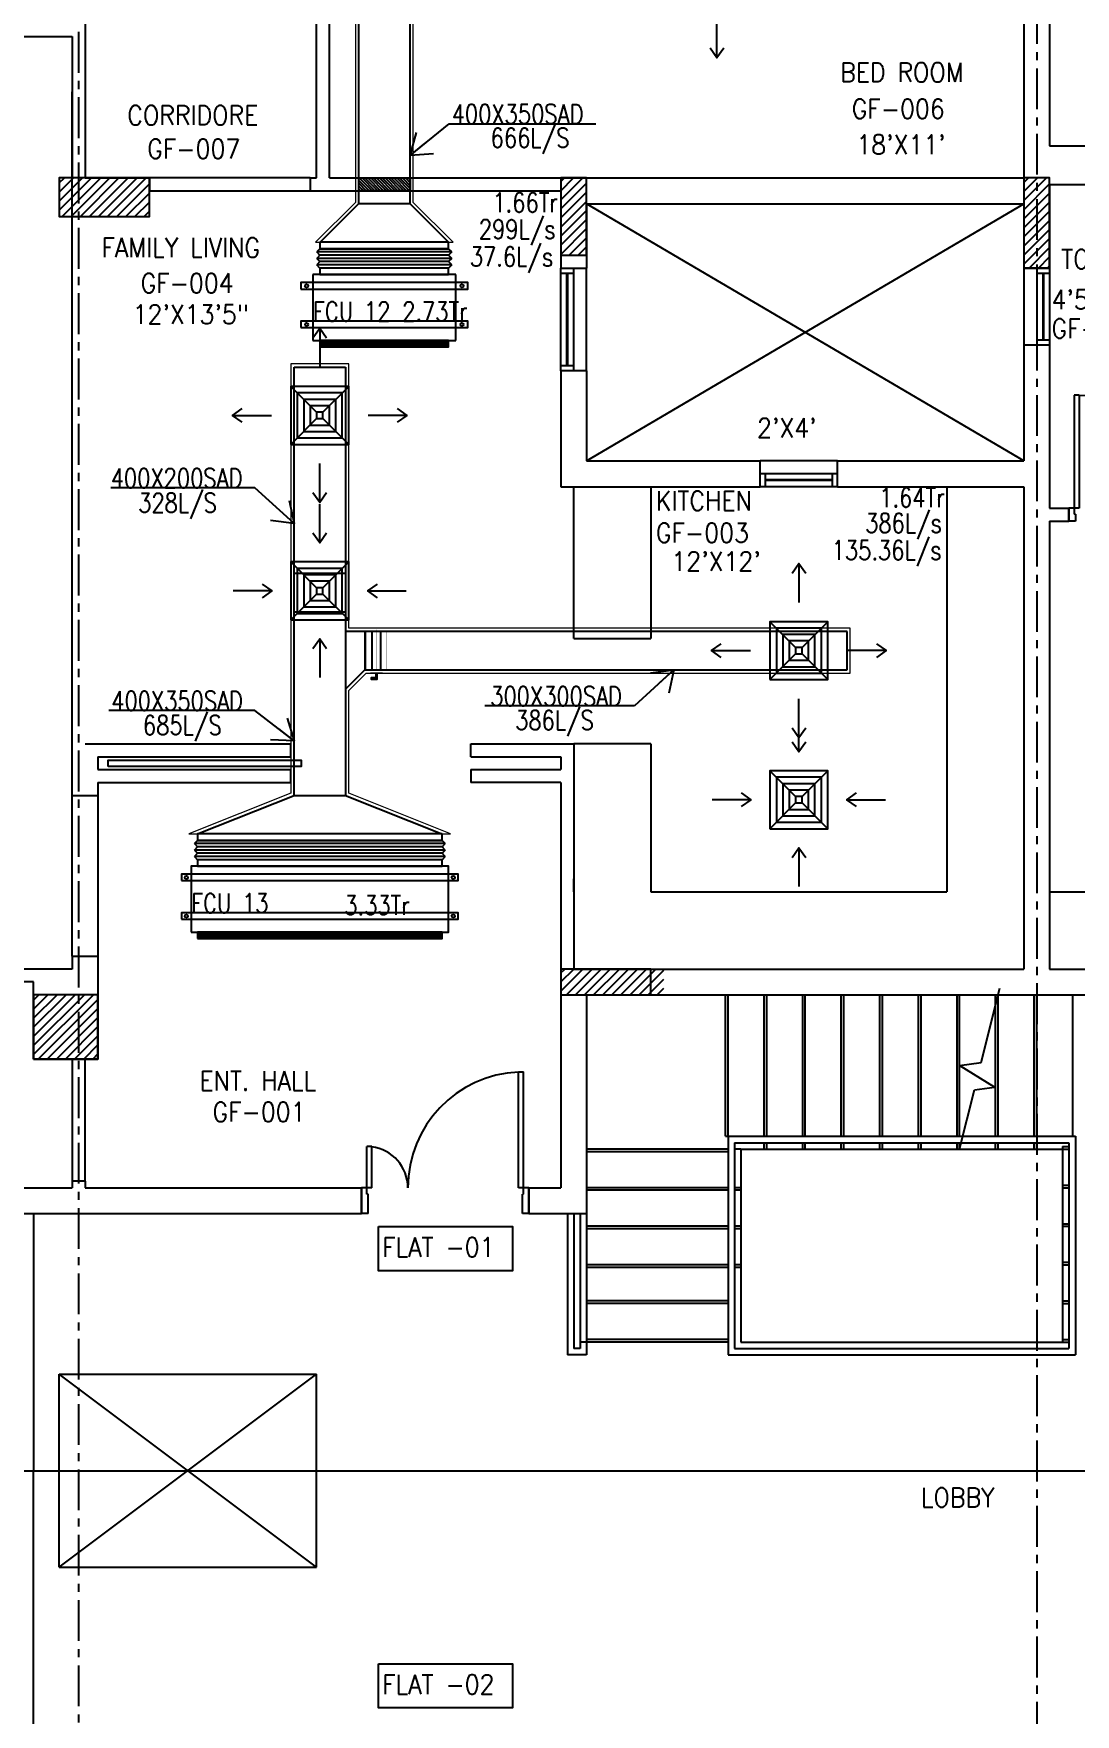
# Model space of a CAD drawing. Header units: millimetres. Extents: x -1288794 to 2153086, y -2701644 to -1335282.
# Drawn here: x 972963 to 981063, y -1493463 to -1480396 of the extents above; entities that cross this region are included whole.
import ezdxf

# ---------------------------------------------------------------- set-up
doc = ezdxf.new("R2010")
doc.units = ezdxf.units.MM
doc.header["$LTSCALE"] = 100
doc.linetypes.add('CENTER', pattern=[50.8, 31.75, -6.35, 6.35, -6.35])
doc.linetypes.add('DASHED2', pattern=[9.525, 6.35, -3.175])
for name, color, linetype in [('A-ANNO-TEXT', 8, 'Continuous'), ('A-DOOR', 4, 'Continuous'), ('A-FLOR-OVHD', 4, 'DASHED2'), ('A-FLOR-SPCL', 8, 'Continuous'), ('A-FLOR-STRS', 8, 'Continuous'), ('A-GLAZ', 5, 'Continuous'), ('A-GRID', 253, 'CENTER'), ('A-WALL-FULL', 8, 'Continuous'), ('AC- VD', 5, 'Continuous'), ('AC-FD', 1, 'Continuous'), ('AC-SAD', 3, 'Continuous'), ('AC-SAD TEXT', 3, 'Continuous'), ('FCU-AC', 160, 'Continuous'), ('L1-E014-C22-VAC (08-08-2010)$0$ETA-AC-DAMPER', 4, 'Continuous'), ('LINE', 1, 'Continuous'), ('RAD RIGHT', 1, 'Continuous'), ('S-COL- HACT.', 9, 'Continuous'), ('S-COL.', 8, 'Continuous'), ('SAD RIGHT', 3, 'Continuous')]:
    doc.layers.add(name, color=color, linetype=linetype)
doc.layers.add('INSULATION', color=1, linetype='Continuous', lineweight=5)
doc.styles.add('ROMANS', font='romans.shx', dxfattribs={"width": 0.8})
doc.styles.add('SIMPLEX', font='simplex.shx', dxfattribs={"width": 0.8})
doc.dimstyles.new('100 of DIM2', dxfattribs={"dimscale": 0, "dimtxt": 200, "dimasz": 150, "dimexe": 75, "dimexo": 200, "dimgap": 75, "dimtad": 1, "dimdec": 0, "dimrnd": 5, "dimzin": 0, "dimdsep": 46, "dimtxsty": 'ROMANS', "dimblk": 'ARCHTICK', "dimcen": 100, "dimclrd": 94, "dimclre": 94, "dimclrt": 2, "dimadec": 0, "dimazin": 0, "dimtfac": 1, "dimtdec": 0, "dimtofl": 0, "dimtmove": 2, "dimatfit": 3, "dimldrblk": 'OPEN90', "dimfxl": 75, "dimtolj": 1, "dimtzin": 0, "dimarcsym": 0})
pattern_1 = [(45, (2089817.725, -1109556.65), (-35.355339, 35.355339), [])]

# ---------------------------------------------------------------- blocks, each defined once
blk = doc.blocks.new('W-80')
for p, q in [((800, 100), (0, 100)), ((800, 0), (0, 0)), ((40, 0), (40, 100)), ((760, 100), (760, 0))]:
    blk.add_line(p, q)
at = {"linetype": 'Continuous'}
for p, q in [((760, 53), (40, 53)), ((760, 47), (40, 47))]:
    blk.add_line(p, q, dxfattribs=at)
blk = doc.blocks.new('D-130-R')
for p, q in [((1220, 200), (1220, 1100)), ((1220, 1100), (1260, 1100)), ((1260, 200), (1260, 1100)), ((80, 520), (40, 520)), ((40, 200), (40, 520)), ((80, 200), (80, 520)), ((0, 0), (0, 200)), ((80, 200), (0, 200)), ((40, 150), (40, 200)), ((50, 150), (40, 150)), ((50, 0), (50, 150)), ((1300, 200), (1220, 200)), ((1260, 150), (1250, 150)), ((1250, 0), (1250, 150)), ((1260, 150), (1260, 200)), ((1300, 0), (1300, 200)), ((50, 0), (0, 0)), ((1300, 0), (1250, 0))]:
    blk.add_line(p, q)
for centre, radius, start, end in [((1260, 200), 900, 92.5473, 180), ((40, 200), 320, 0, 82.8192)]:
    blk.add_arc(centre, radius, start, end)
blk = doc.blocks.new('D-100-R1')
for p, q in [((-80, 980), (-80, 100)), ((-80, 980), (-40, 980)), ((-40, 980), (-40, 55)), ((-1000, 100), (-1000, 0)), ((-1000, 100), (-960, 100)), ((-960, 100), (-960, 55)), ((-960, 55), (-950, 55)), ((-950, 55), (-950, 0)), ((-80, 100), (0, 100)), ((-50, 55), (-50, 0)), ((-50, 55), (-40, 55)), ((-50, 0), (0, 0)), ((0, 100), (0, 0)), ((-1000, 0), (-950, 0))]:
    blk.add_line(p, q)
at = {"linetype": 'Continuous'}
blk.add_arc((-80, 100), 880, 90, 180, dxfattribs=at)
blk = doc.blocks.new('W-60')
for p, q in [((600, 100), (0, 100)), ((600, 0), (0, 0)), ((40, 0), (40, 100)), ((560, 100), (560, 0))]:
    blk.add_line(p, q)
at = {"linetype": 'Continuous'}
for p, q in [((560, 53), (40, 53)), ((560, 47), (40, 47))]:
    blk.add_line(p, q, dxfattribs=at)
blk = doc.blocks.new('_ArchTick')
at = {"color": 0, "linetype": 'ByBlock', "const_width": 0.15}
blk.add_lwpolyline([(-0.5, -0.5), (0.5, 0.5)], dxfattribs=at)
blk = doc.blocks.new('fcu 3.5 tr')
at = {"layer": 'FCU-AC'}
h = blk.add_hatch(dxfattribs=at)
h.set_pattern_fill('NET', color=3)
h.paths.add_polyline_path([(100970, -1580238), (99070, -1580238), (99070, -1580288), (100970, -1580288)])
for p, q in [((99045, -1579550), (99070, -1579525)), ((100970, -1579525), (99070, -1579525)), ((100995, -1579550), (100970, -1579525)), ((100995, -1579550), (99045, -1579550)), ((99045, -1579550), (99070, -1579575)), ((99045, -1579600), (99070, -1579575)), ((100995, -1579600), (99045, -1579600)), ((99045, -1579600), (99070, -1579625)), ((99045, -1579650), (99070, -1579625)), ((100995, -1579650), (99045, -1579650)), ((99045, -1579650), (99070, -1579675)), ((100970, -1579575), (99070, -1579575)), ((100970, -1579575), (99070, -1579575)), ((100970, -1579625), (99070, -1579625)), ((100970, -1579625), (99070, -1579625)), ((100995, -1579550), (100970, -1579575)), ((100995, -1579600), (100970, -1579575)), ((100995, -1579600), (100970, -1579625)), ((100995, -1579650), (100970, -1579625)), ((100995, -1579650), (100970, -1579675))]:
    blk.add_line(p, q, dxfattribs=at)
at = {"layer": 'FCU-AC', "color": 1}
for p, q in [((100970, -1579475), (99070, -1579475)), ((99070, -1579475), (99070, -1579525)), ((99070, -1579525), (100970, -1579525)), ((100970, -1579525), (100970, -1579475)), ((100970, -1579675), (99070, -1579675)), ((99070, -1579675), (99070, -1579725)), ((99070, -1579725), (100970, -1579725)), ((100970, -1579725), (100970, -1579675))]:
    blk.add_line(p, q, dxfattribs=at)
at = {"layer": 'FCU-AC', "color": 6}
for points in [[(98945, -1579838), (101095, -1579838), (101095, -1579788), (98945, -1579788)], [(98945, -1580138), (101095, -1580138), (101095, -1580088), (98945, -1580088)]]:
    blk.add_lwpolyline(points, close=True, dxfattribs=at)
at = {"layer": 'FCU-AC'}
blk.add_lwpolyline([(99020, -1580238), (101020, -1580238), (101020, -1579725), (99020, -1579725)], close=True, dxfattribs=at)
at = {"layer": 'FCU-AC', "color": 3}
blk.add_lwpolyline([(99070, -1580288), (100970, -1580288), (100970, -1580238), (99070, -1580238)], close=True, dxfattribs=at)
at = {"layer": 'FCU-AC', "color": 6}
for centre in [(98982, -1579813), (101057, -1579813), (98982, -1580113), (101057, -1580113)]:
    blk.add_circle(centre, 12.5, dxfattribs=at)
blk = doc.blocks.new('fcu-1    1.5 tr')
h = blk.add_hatch()
h.set_pattern_fill('NET', color=3)
h.paths.add_polyline_path([(78733, -1589179), (77733, -1589179), (77733, -1589229), (78733, -1589229)])
at = {"color": 3}
blk.add_lwpolyline([(77733, -1589229), (78733, -1589229), (78733, -1589179), (77733, -1589179)], close=True, dxfattribs=at)
at = {"layer": 'FCU-AC', "color": 1}
for p, q in [((78733, -1588416), (77733, -1588416)), ((77733, -1588416), (77733, -1588466)), ((78733, -1588466), (78733, -1588416)), ((77733, -1588466), (78733, -1588466)), ((78733, -1588616), (77733, -1588616)), ((77733, -1588616), (77733, -1588666)), ((77733, -1588666), (78733, -1588666)), ((78733, -1588666), (78733, -1588616))]:
    blk.add_line(p, q, dxfattribs=at)
at = {"layer": 'FCU-AC', "color": 5}
for p, q in [((77733, -1588466), (77708, -1588491)), ((78758, -1588491), (77708, -1588491)), ((77733, -1588516), (77708, -1588491)), ((77733, -1588516), (77708, -1588541)), ((78758, -1588541), (77708, -1588541)), ((77733, -1588566), (77708, -1588541)), ((78733, -1588516), (77733, -1588516)), ((78758, -1588491), (78733, -1588466)), ((78758, -1588491), (78733, -1588516)), ((78758, -1588541), (78733, -1588516)), ((78758, -1588541), (78733, -1588566)), ((77733, -1588566), (77708, -1588591)), ((78758, -1588591), (77708, -1588591)), ((77733, -1588616), (77708, -1588591)), ((78733, -1588566), (77733, -1588566)), ((78758, -1588591), (78733, -1588566)), ((78758, -1588591), (78733, -1588616))]:
    blk.add_line(p, q, dxfattribs=at)
at = {"layer": 'FCU-AC'}
for p, q in [((78733, -1588466), (77733, -1588466)), ((78788, -1588666), (77678, -1588666)), ((77678, -1588666), (77678, -1589179)), ((78788, -1589179), (78788, -1588666)), ((77678, -1589179), (78788, -1589179))]:
    blk.add_line(p, q, dxfattribs=at)
at = {"layer": 'FCU-AC', "color": 2}
for p, q in [((78733, -1588516), (77733, -1588516)), ((78733, -1588566), (77733, -1588566))]:
    blk.add_line(p, q, dxfattribs=at)
at = {"layer": 'FCU-AC', "color": 6}
for points in [[(77583, -1588779), (78883, -1588779), (78883, -1588729), (77583, -1588729)], [(77583, -1589079), (78883, -1589079), (78883, -1589029), (77583, -1589029)]]:
    blk.add_lwpolyline(points, close=True, dxfattribs=at)
for centre in [(77629, -1588755), (78837, -1588755), (77629, -1589055), (78837, -1589055)]:
    blk.add_circle(centre, 12.5, dxfattribs=at)
blk = doc.blocks.new('*U266')
at = {"layer": 'L1-E014-C22-VAC (08-08-2010)$0$ETA-AC-DAMPER', "color": 5}
for p, q in [((-33, 0), (-33, 300)), ((33, 0), (33, 300))]:
    blk.add_line(p, q, dxfattribs=at)
for points, const_width in [([(-91, 300), (91, 300)], 1.82), ([(0, 0), (0, 314)], 1.5), ([(-91, 0), (91, 0)], 1.82), ([(-48, 0), (-48, -20), (48, -20), (48, 0)], 1.5)]:
    blk.add_lwpolyline(points, dxfattribs=dict(at, const_width=const_width))
at = {"layer": 'L1-E014-C22-VAC (08-08-2010)$0$ETA-AC-DAMPER', "color": 5, "const_width": 1.82}
blk.add_lwpolyline([(75, 300), (75, 0), (-75, 0), (-75, 300)], close=True, dxfattribs=at)
at = {"layer": 'L1-E014-C22-VAC (08-08-2010)$0$ETA-AC-DAMPER', "color": 5}
blk.add_lwpolyline([(6, -20), (6, -62), (40, -62), (40, -72), (-6, -72), (-6, -20)], dxfattribs=at)
blk = doc.blocks.new('SD RIGHT')
at = {"layer": 'SAD RIGHT'}
for p, q in [((-225, 225), (-25, 25)), ((225, 225), (25, 25)), ((-25, -25), (-225, -225)), ((225, -225), (25, -25))]:
    blk.add_line(p, q, dxfattribs=at)
for points in [[(-225, -225), (225, -225), (225, 225), (-225, 225)], [(-175, -175), (175, -175), (175, 175), (-175, 175)], [(-125, -125), (125, -125), (125, 125), (-125, 125)], [(-75, -75), (75, -75), (75, 75), (-75, 75)], [(-25, -25), (25, -25), (25, 25), (-25, 25)]]:
    blk.add_lwpolyline(points, close=True, dxfattribs=at)
for points in [[(0, 678), (0, 375)], [(-678, 0), (-375, 0)], [(678, 0), (375, 0)], [(0, -678), (0, -375)]]:
    blk.add_leader(points, dimstyle='100 of DIM2', override={"dimscale": 1, "dimasz": 75, "dimtad": 0, "dimclrd": 256, "dimfxl": 0.2}, dxfattribs=at)
blk = doc.blocks.new('RAD RIGHT CENTER')
at = {"layer": 'RAD RIGHT'}
for p, q in [((-225, 225), (-25, 25)), ((225, 225), (25, 25)), ((-25, -25), (-225, -225)), ((25, -25), (225, -225))]:
    blk.add_line(p, q, dxfattribs=at)
for points in [[(-225, -225), (225, -225), (225, 225), (-225, 225)], [(-175, -175), (175, -175), (175, 175), (-175, 175)], [(-125, -125), (125, -125), (125, 125), (-125, 125)], [(-75, -75), (75, -75), (75, 75), (-75, 75)], [(-25, -25), (25, -25), (25, 25), (-25, 25)]]:
    blk.add_lwpolyline(points, close=True, dxfattribs=at)
for points in [[(0, 373), (0, 673)], [(-373, 0), (-673, 0)], [(373, 0), (673, 0)], [(0, -373), (0, -673)]]:
    blk.add_leader(points, dimstyle='100 of DIM2', override={"dimscale": 1, "dimasz": 75, "dimtad": 0, "dimclrd": 1, "dimfxl": 0.2}, dxfattribs=at)

msp = doc.modelspace()

# ---------------------------------------------------------------- hatches: boundary and pattern name
at = {"layer": 'AC-FD', "linetype": 'ByBlock'}
h = msp.add_hatch(dxfattribs=at)
h.set_pattern_fill('ANSI31', color=256, scale=5, angle=90, style=0)
h.set_pattern_definition([(135, (-615933.615, -1543558.635), (-11.22532015, -11.22532015), [])])
h.paths.add_polyline_path([(975890.4, -1481618.6), (975890.4, -1481518.6), (975490.4, -1481518.6), (975490.4, -1481618.6)])
at = {"layer": 'S-COL- HACT.', "linetype": 'Continuous', "ltscale": 3}
h = msp.add_hatch(dxfattribs=at)
h.set_pattern_fill('ANSI31', color=256, scale=400, style=0)
h.set_pattern_definition(pattern_1)
h.paths.add_polyline_path([(973862.5, -1481518.6), (973162.5, -1481518.6), (973162.5, -1481818.6), (973862.5, -1481818.6)])
h = msp.add_hatch(dxfattribs=at)
h.set_pattern_fill('ANSI31', color=256, scale=400, style=0)
h.set_pattern_definition(pattern_1)
h.paths.add_polyline_path([(977062.5, -1481518.6), (977062.5, -1482118.6), (977262.5, -1482118.6), (977262.5, -1481518.6)])
h = msp.add_hatch(dxfattribs=at)
h.set_pattern_fill('ANSI31', color=256, scale=400, style=0)
h.set_pattern_definition(pattern_1)
h.paths.add_polyline_path([(980662.5, -1481518.6), (980662.5, -1482218.6), (980862.5, -1482218.6), (980862.5, -1481518.6)])
h = msp.add_hatch(dxfattribs=at)
h.set_pattern_fill('ANSI31', color=256, scale=400, style=0)
h.set_pattern_definition(pattern_1)
h.paths.add_polyline_path([(977062.5, -1487868.6), (977862.5, -1487868.6), (977862.5, -1487668.6), (977062.5, -1487668.6)])
h = msp.add_hatch(dxfattribs=at)
h.set_pattern_fill('ANSI31', color=256, scale=400, style=0)
h.set_pattern_definition(pattern_1)
h.paths.add_polyline_path([(972962.5, -1488368.6), (973462.5, -1488368.6), (973462.5, -1487868.6), (972962.5, -1487868.6)])
h = msp.add_hatch(dxfattribs=at)
h.set_pattern_fill('ANSI31', color=256, scale=400, style=0)
h.set_pattern_definition(pattern_1)
h.paths.add_polyline_path([(972962.5, -1488368.6), (973462.5, -1488368.6), (973462.5, -1487868.6), (972962.5, -1487868.6)])

# ---------------------------------------------------------------- linework, layer by layer
msp.add_line((973262.5, -1486318.6), (973262.5, -1480850))
at = {"layer": 'A-ANNO-TEXT', "color": 5}
for points in [[(975643.5, -1489671.5), (976685.9, -1489671.5), (976685.9, -1490013.9), (975643.5, -1490013.9)], [(975643.5, -1493070.7), (976685.9, -1493070.7), (976685.9, -1493413.2), (975643.5, -1493413.2)]]:
    msp.add_lwpolyline(points, close=True, dxfattribs=at)
at = {"layer": 'A-DOOR', "ltscale": 3}
msp.add_lwpolyline([(973542.4, -1486093.6), (973542.4, -1486043.6), (975042.4, -1486043.6), (975042.4, -1486093.6), (973542.4, -1486093.6)], dxfattribs=at)
at = {"layer": 'A-FLOR-OVHD', "linetype": 'Continuous', "ltscale": 3}
for p, q in [((975112.5, -1481518.6), (973862.5, -1481518.6)), ((973862.5, -1481618.6), (975112.5, -1481618.6)), ((973262.5, -1487568.6), (973262.5, -1486318.6)), ((973462.5, -1486318.6), (973462.5, -1487568.6)), ((973262.5, -1488368.6), (973262.5, -1489318.6)), ((973362.5, -1489318.6), (973362.5, -1488368.6))]:
    msp.add_line(p, q, dxfattribs=at)
at = {"layer": 'A-FLOR-OVHD', "linetype": 'Continuous'}
for p, q in [((978362.5, -1488968.6), (978362.5, -1487868.6)), ((978662.5, -1488968.6), (978662.5, -1487868.6)), ((978962.5, -1488968.6), (978962.5, -1487868.6)), ((979262.5, -1488968.6), (979262.5, -1487868.6)), ((979562.5, -1488968.6), (979562.5, -1487868.6)), ((979862.5, -1488968.6), (979862.5, -1487868.6)), ((980162.5, -1488968.6), (980162.5, -1487868.6)), ((980462.5, -1488968.6), (980462.5, -1487868.6)), ((978362.5, -1489068.6), (977262.5, -1489068.6)), ((978362.5, -1489368.6), (977262.5, -1489368.6)), ((978362.5, -1489668.6), (977262.5, -1489668.6)), ((978362.5, -1489968.6), (977262.5, -1489968.6)), ((978362.5, -1490268.6), (977262.5, -1490268.6)), ((977262.5, -1490568.6), (977212.5, -1490568.6)), ((978362.5, -1490568.6), (977262.5, -1490568.6))]:
    msp.add_line(p, q, dxfattribs=at)
at = {"layer": 'A-FLOR-SPCL', "ltscale": 3}
for p, q in [((977262.5, -1483718.6), (980662.5, -1481718.6)), ((980662.5, -1483718.6), (977262.5, -1481718.6)), ((977162.5, -1485098.6), (977162.5, -1483918.6)), ((977762.5, -1483918.6), (977762.5, -1485098.6)), ((980062.5, -1483918.6), (980062.5, -1487068.6)), ((977162.5, -1485098.6), (977762.5, -1485098.6)), ((977762.5, -1485918.6), (977162.5, -1485918.6)), ((977762.5, -1485918.6), (977762.5, -1487068.6)), ((977762.5, -1487068.6), (980062.5, -1487068.6)), ((980862.5, -1487068.6), (982262.5, -1487068.6)), ((972962.5, -1489568.6), (972962.5, -1491568.6)), ((972962.5, -1493568.6), (972962.5, -1491568.6))]:
    msp.add_line(p, q, dxfattribs=at)
at = {"layer": 'A-FLOR-STRS', "ltscale": 3}
for p, q in [((978342.5, -1488968.6), (978342.5, -1487868.6)), ((978642.5, -1488968.6), (978642.5, -1487868.6)), ((978942.5, -1488968.6), (978942.5, -1487868.6)), ((979242.5, -1488968.6), (979242.5, -1487868.6)), ((979542.5, -1488968.6), (979542.5, -1487868.6)), ((979842.5, -1488968.6), (979842.5, -1487868.6)), ((980142.5, -1488968.6), (980142.5, -1487868.6)), ((980331.1, -1488394.4), (980475, -1487818.6)), ((980442.5, -1488968.6), (980442.5, -1487868.6)), ((980742.5, -1488968.6), (980742.5, -1487868.6)), ((980762.5, -1488968.6), (980762.5, -1487868.6)), ((981042.5, -1488968.6), (981042.5, -1487868.6)), ((980162.5, -1488418.6), (980331.1, -1488394.4)), ((980433.8, -1488588.1), (980162.5, -1488418.6)), ((980162.5, -1489068.6), (980277.6, -1488608.3)), ((980277.6, -1488608.3), (980433.8, -1488588.1)), ((978342.5, -1488968.6), (981062.5, -1488968.6)), ((978362.5, -1488968.6), (978362.5, -1490668.6)), ((981062.5, -1488968.6), (981062.5, -1490668.6)), ((978362.5, -1489088.6), (977262.5, -1489088.6)), ((978412.5, -1489018.6), (978412.5, -1490618.6)), ((978412.5, -1489018.6), (981012.5, -1489018.6)), ((978462.5, -1489068.6), (978412.5, -1489068.6)), ((978462.5, -1489068.6), (980962.5, -1489068.6)), ((978462.5, -1489068.6), (978462.5, -1490268.6)), ((978642.5, -1489068.6), (978642.5, -1489018.6)), ((978662.5, -1489068.6), (978662.5, -1489018.6)), ((978942.5, -1489068.6), (978942.5, -1489018.6)), ((978962.5, -1489068.6), (978962.5, -1489018.6)), ((979242.5, -1489068.6), (979242.5, -1489018.6)), ((979262.5, -1489068.6), (979262.5, -1489018.6)), ((979542.5, -1489068.6), (979542.5, -1489018.6)), ((979562.5, -1489068.6), (979562.5, -1489018.6)), ((979842.5, -1489068.6), (979842.5, -1489018.6)), ((979862.5, -1489068.6), (979862.5, -1489018.6)), ((980142.5, -1489068.6), (980142.5, -1489018.6)), ((980162.5, -1489068.6), (980162.5, -1489018.6)), ((980442.5, -1489068.6), (980442.5, -1489018.6)), ((980462.5, -1489068.6), (980462.5, -1489018.6)), ((980742.5, -1489068.6), (980742.5, -1489018.6)), ((980762.5, -1489068.6), (980762.5, -1489018.6)), ((980962.5, -1489048.6), (980962.5, -1489668.6)), ((980962.5, -1489048.6), (981012.5, -1489048.6)), ((980962.5, -1489048.6), (981012.5, -1489048.6)), ((980962.5, -1489068.6), (981012.5, -1489068.6)), ((980962.5, -1489068.6), (981012.5, -1489068.6)), ((981012.5, -1489018.6), (981012.5, -1490618.6)), ((978462.5, -1489368.6), (978412.5, -1489368.6)), ((980962.5, -1489348.6), (981012.5, -1489348.6)), ((980962.5, -1489368.6), (981012.5, -1489368.6)), ((978362.5, -1489388.6), (977262.5, -1489388.6)), ((978462.5, -1489388.6), (978412.5, -1489388.6)), ((977112.5, -1489568.6), (977112.5, -1490668.6)), ((977162.5, -1489568.6), (977162.5, -1490618.6)), ((977212.5, -1489568.6), (977212.5, -1490618.6)), ((977262.5, -1489568.6), (977262.5, -1490668.6)), ((978362.5, -1489688.6), (977262.5, -1489688.6)), ((978462.5, -1489668.6), (978412.5, -1489668.6)), ((978462.5, -1489688.6), (978412.5, -1489688.6)), ((980962.5, -1489648.6), (981012.5, -1489648.6)), ((980962.5, -1489668.6), (980962.5, -1490568.6)), ((980962.5, -1489668.6), (981012.5, -1489668.6)), ((978362.5, -1489988.6), (977262.5, -1489988.6)), ((978462.5, -1489968.6), (978412.5, -1489968.6)), ((978462.5, -1489988.6), (978412.5, -1489988.6)), ((980962.5, -1489948.6), (981012.5, -1489948.6)), ((980962.5, -1489968.6), (981012.5, -1489968.6)), ((978362.5, -1490248.6), (977262.5, -1490248.6)), ((978462.5, -1490268.6), (978462.5, -1490568.6)), ((980962.5, -1490248.6), (981012.5, -1490248.6)), ((980962.5, -1490268.6), (981012.5, -1490268.6)), ((977262.5, -1490668.6), (977112.5, -1490668.6)), ((977212.5, -1490618.6), (977162.5, -1490618.6)), ((978362.5, -1490548.6), (977262.5, -1490548.6)), ((978362.5, -1490668.6), (981062.5, -1490668.6)), ((978412.5, -1490618.6), (981012.5, -1490618.6)), ((978462.5, -1490568.6), (980962.5, -1490568.6)), ((980962.5, -1490548.6), (981012.5, -1490548.6)), ((980962.5, -1490568.6), (981012.5, -1490568.6))]:
    msp.add_line(p, q, dxfattribs=at)
at = {"layer": 'A-GLAZ', "ltscale": 3}
for p, q in [((977262.5, -1483018.6), (977262.5, -1482218.6)), ((980662.5, -1482218.6), (980662.5, -1482818.6)), ((979212.5, -1483718.6), (978612.5, -1483718.6))]:
    msp.add_line(p, q, dxfattribs=at)
at = {"layer": 'A-GRID', "ltscale": 0.1}
for p, q in [((973312.5, -1465142.6), (973312.5, -1513277)), ((980762.5, -1466442.6), (980762.5, -1514577))]:
    msp.add_line(p, q, dxfattribs=at)
at = {"layer": 'A-WALL-FULL', "ltscale": 3}
for p, q in [((980862.5, -1474068.6), (980862.5, -1481268.6)), ((980662.5, -1478218.6), (980662.5, -1481518.6)), ((975162.5, -1481518.6), (975162.5, -1479518.6)), ((975262.5, -1481518.6), (975262.5, -1479518.6)), ((973362.5, -1479618.6), (973362.5, -1481518.6)), ((967962.5, -1480418.6), (973262.5, -1480418.6)), ((973262.5, -1480418.6), (973262.5, -1481518.6)), ((980862.5, -1481268.6), (982362.5, -1481268.6)), ((973362.5, -1481518.6), (973862.5, -1481518.6)), ((973862.5, -1481518.6), (973862.5, -1481618.6)), ((975112.5, -1481518.6), (975162.5, -1481518.6)), ((975112.5, -1481518.6), (975112.5, -1481618.6)), ((975262.5, -1481518.6), (980662.5, -1481518.6)), ((975112.5, -1481618.6), (977062.5, -1481618.6)), ((977062.5, -1481618.6), (977062.5, -1482218.6)), ((980862.5, -1481568.6), (980862.5, -1482218.6)), ((980862.5, -1481568.6), (982262.5, -1481568.6)), ((977262.5, -1481718.6), (980662.5, -1481718.6)), ((977262.5, -1481718.6), (977262.5, -1482218.6)), ((980662.5, -1481718.6), (980662.5, -1482218.6)), ((977062.5, -1482218.6), (977262.5, -1482218.6)), ((980862.5, -1482218.6), (980662.5, -1482218.6)), ((980662.5, -1482818.6), (980662.5, -1483718.6)), ((980862.5, -1482818.6), (980662.5, -1482818.6)), ((980862.5, -1482818.6), (980862.5, -1484086.6)), ((977262.5, -1483018.6), (977062.5, -1483018.6)), ((977062.5, -1483018.6), (977062.5, -1483918.6)), ((977262.5, -1483018.6), (977262.5, -1483718.6)), ((977262.5, -1483718.6), (978612.5, -1483718.6)), ((978612.5, -1483918.6), (978612.5, -1483718.6)), ((979212.5, -1483718.6), (980662.5, -1483718.6)), ((979212.5, -1483918.6), (979212.5, -1483718.6)), ((977062.5, -1483918.6), (978612.5, -1483918.6)), ((979212.5, -1483918.6), (980662.5, -1483918.6)), ((980662.5, -1483918.6), (980662.5, -1487068.6)), ((980662.5, -1483918.6), (980662.5, -1487668.6)), ((980862.5, -1484086.6), (981012.5, -1484086.6)), ((981012.5, -1484186.6), (981012.5, -1484086.6)), ((980862.5, -1484186.6), (981012.5, -1484186.6)), ((980862.5, -1484186.6), (980862.5, -1487668.6)), ((973362.5, -1485918.6), (974962.5, -1485918.6)), ((974962.5, -1486018.6), (974962.5, -1485918.6)), ((976362.5, -1486018.6), (976362.5, -1485918.6)), ((976362.5, -1485918.6), (977162.5, -1485918.6)), ((977162.5, -1485918.6), (977162.5, -1487668.6)), ((973462.5, -1486018.6), (974962.5, -1486018.6)), ((973462.5, -1486018.6), (973462.5, -1486118.6)), ((976362.5, -1486018.6), (977062.5, -1486018.6)), ((977062.5, -1486018.6), (977062.5, -1486118.6)), ((973462.5, -1486118.6), (974962.5, -1486118.6)), ((973462.5, -1486218.6), (973462.5, -1486318.6)), ((973462.5, -1486218.6), (974962.5, -1486218.6)), ((974962.5, -1486218.6), (974962.5, -1486118.6)), ((976362.5, -1486118.6), (977062.5, -1486118.6)), ((976362.5, -1486118.6), (976362.5, -1486218.6)), ((977062.5, -1486218.6), (976362.5, -1486218.6)), ((977062.5, -1486218.6), (977062.5, -1489368.6)), ((973262.5, -1486318.6), (973462.5, -1486318.6)), ((977162.5, -1487068.6), (977162.5, -1486968.6)), ((973262.5, -1487668.6), (967962.5, -1487668.6)), ((973262.5, -1487568.6), (973462.5, -1487568.6)), ((973262.5, -1487568.6), (973262.5, -1487668.6)), ((973462.5, -1487568.6), (973462.5, -1488368.6)), ((977162.5, -1487668.6), (980662.5, -1487668.6)), ((980862.5, -1487668.6), (982262.5, -1487668.6)), ((972962.5, -1487768.6), (970962.5, -1487768.6)), ((972962.5, -1488368.6), (972962.5, -1487768.6)), ((977262.5, -1487868.6), (982162.5, -1487868.6)), ((977262.5, -1487868.6), (977262.5, -1489568.6)), ((973462.5, -1488368.6), (972962.5, -1488368.6)), ((970962.5, -1489368.6), (973262.5, -1489368.6)), ((973262.5, -1489318.6), (973262.5, -1489368.6)), ((973362.5, -1489318.6), (973262.5, -1489318.6)), ((973362.5, -1489318.6), (973362.5, -1489368.6)), ((973362.5, -1489368.6), (975512.5, -1489368.6)), ((975512.5, -1489368.6), (975512.5, -1489568.6)), ((976812.5, -1489368.6), (976812.5, -1489568.6)), ((976812.5, -1489368.6), (977062.5, -1489368.6)), ((976912.5, -1489368.6), (977062.5, -1489368.6)), ((969262.5, -1489568.6), (975512.5, -1489568.6)), ((976812.5, -1489568.6), (977262.5, -1489568.6)), ((976912.5, -1489568.6), (977262.5, -1489568.6)), ((966846.4, -1491568.6), (993262.5, -1491568.6))]:
    msp.add_line(p, q, dxfattribs=at)
at = {"layer": 'A-WALL-FULL', "linetype": 'Continuous', "ltscale": 3}
for p, q in [((973262.5, -1481518.6), (973162.5, -1481518.6)), ((973162.5, -1481518.6), (973162.5, -1481818.6)), ((973162.5, -1481818.6), (973262.5, -1481818.6))]:
    msp.add_line(p, q, dxfattribs=at)
at = {"layer": 'AC-FD', "linetype": 'ByBlock'}
msp.add_lwpolyline([(975490.4, -1481618.6), (975490.4, -1481518.6), (975890.4, -1481518.6), (975890.4, -1481618.6)], close=True, dxfattribs=at)
at = {"layer": 'AC-SAD'}
for p, q in [((975489.3, -1475431.1), (975489.3, -1481718.6)), ((975889.3, -1481718.6), (975889.3, -1475431.1)), ((975489.3, -1481718.6), (975189.3, -1482018.6)), ((975889.3, -1481718.6), (975489.3, -1481718.6)), ((976189.3, -1482018.6), (975889.3, -1481718.6)), ((974987.5, -1486318.6), (974987.5, -1482989.7)), ((974987.5, -1482989.7), (975387.5, -1482989.7)), ((975387.5, -1482989.7), (975387.5, -1486318.6)), ((975387.5, -1484593.3), (974987.5, -1484593.3)), ((975387.5, -1484893.3), (974987.5, -1484893.3)), ((979287.5, -1485043.3), (975387.5, -1485043.3)), ((975537.5, -1485043.3), (975537.5, -1485343.3)), ((979287.5, -1485343.3), (979287.5, -1485043.3)), ((975387.5, -1485493.3), (975537.5, -1485343.3)), ((975537.5, -1485343.3), (979287.5, -1485343.3)), ((974237.5, -1486618.6), (974987.5, -1486318.6)), ((974987.5, -1486318.6), (975387.5, -1486318.6)), ((975387.5, -1486318.6), (976137.5, -1486618.6))]:
    msp.add_line(p, q, dxfattribs=at)
at = {"layer": 'INSULATION'}
for p, q in [((975464.3, -1475431.1), (975464.3, -1481708.3)), ((975914.3, -1481708.3), (975914.3, -1480217.2)), ((975464.3, -1481708.3), (975153.9, -1482018.6)), ((976224.6, -1482018.6), (975914.3, -1481708.3)), ((975153.9, -1482018.6), (975189.3, -1482018.6)), ((976189.3, -1482018.6), (976224.6, -1482018.6)), ((975412.5, -1482964.7), (974962.5, -1482964.7)), ((974962.5, -1482964.7), (974962.5, -1486301.7)), ((975412.5, -1485018.3), (975412.5, -1482964.7)), ((979312.5, -1485018.3), (975412.5, -1485018.3)), ((979312.5, -1485368.3), (979312.5, -1485018.3)), ((975412.5, -1485503.7), (975547.9, -1485368.3)), ((975547.9, -1485368.3), (979312.5, -1485368.3)), ((975412.5, -1486301.7), (975412.5, -1485503.7)), ((974962.5, -1486301.7), (974170.2, -1486618.6)), ((976204.9, -1486618.6), (975412.5, -1486301.7)), ((974170.2, -1486618.6), (974237.5, -1486618.6)), ((976137.5, -1486618.6), (976204.9, -1486618.6))]:
    msp.add_line(p, q, dxfattribs=at)
at = {"layer": 'LINE', "linetype": 'CENTER', "ltscale": 0.8}
for p, q in [((973162.5, -1492318.6), (975162.5, -1490818.6)), ((975162.5, -1492318.6), (973162.5, -1490818.6)), ((973162.5, -1490818.6), (975162.5, -1490818.6)), ((973162.5, -1492318.6), (973162.5, -1490818.6)), ((975162.5, -1492318.6), (975162.5, -1490818.6)), ((973162.5, -1492318.6), (975162.5, -1492318.6))]:
    msp.add_line(p, q, dxfattribs=at)
at = {"layer": 'S-COL.', "linetype": 'Continuous', "ltscale": 3}
for points in [[(973862.5, -1481518.6), (973162.5, -1481518.6), (973162.5, -1481818.6), (973862.5, -1481818.6)], [(973862.5, -1481518.6), (973162.5, -1481518.6), (973162.5, -1481818.6), (973862.5, -1481818.6)], [(973862.5, -1481518.6), (973162.5, -1481518.6), (973162.5, -1481818.6), (973862.5, -1481818.6)], [(977062.5, -1481518.6), (977062.5, -1482118.6), (977262.5, -1482118.6), (977262.5, -1481518.6)], [(980662.5, -1481518.6), (980662.5, -1482218.6), (980862.5, -1482218.6), (980862.5, -1481518.6)], [(977062.5, -1487868.6), (977762.5, -1487868.6), (977762.5, -1487668.6), (977062.5, -1487668.6)], [(977062.5, -1487868.6), (977762.5, -1487868.6), (977762.5, -1487668.6), (977062.5, -1487668.6)], [(977062.5, -1487868.6), (977762.5, -1487868.6), (977762.5, -1487668.6), (977062.5, -1487668.6)], [(972962.5, -1488368.6), (973462.5, -1488368.6), (973462.5, -1487868.6), (972962.5, -1487868.6)]]:
    msp.add_lwpolyline(points, close=True, dxfattribs=at)

# ---------------------------------------------------------------- block references
at = {"layer": 'A-DOOR', "ltscale": 3, "xscale": -1}
msp.add_blockref('D-100-R1', (981012.5, -1484186.6), dxfattribs=at)
at = {"layer": 'A-DOOR', "ltscale": 3}
msp.add_blockref('D-130-R', (975512.5, -1489568.6), dxfattribs=at)
at = {"layer": 'A-GLAZ', "ltscale": 3}
for name, p, rotation in [('W-80', (977062.5, -1482218.6), 270), ('W-60', (980862.5, -1482818.6), 90)]:
    msp.add_blockref(name, p, dxfattribs=dict(at, rotation=rotation))
msp.add_blockref('W-60', (978612.5, -1483918.6), dxfattribs=at)
at = {"layer": 'AC- VD', "xscale": -1}
msp.add_blockref('*U266', (975628.3, -1485343.3), dxfattribs=at)
at = {"layer": 'FCU-AC'}
msp.add_blockref('fcu-1    1.5 tr', (897456.1, 106397.1), dxfattribs=at)
at = {"layer": 'FCU-AC', "color": 3}
msp.add_blockref('fcu 3.5 tr', (875168, 92856.4), dxfattribs=at)
at = {"layer": 'RAD RIGHT'}
for p in [(975187.5, -1484728.9), (978912.5, -1486352.8)]:
    msp.add_blockref('RAD RIGHT CENTER', p, dxfattribs=at)
at = {"layer": 'SAD RIGHT'}
for p in [(978275.7, -1479906.9), (975187.5, -1483364.7), (978912.5, -1485193.3)]:
    msp.add_blockref('SD RIGHT', p, dxfattribs=at)

# ---------------------------------------------------------------- texts
at = {"layer": 'A-ANNO-TEXT', "style": 'ROMANS', "width": 0.9}
for s, p in [('BED ROOM', (979233, -1480772.4)), ('CORRIDORE', (973691.3, -1481106.4)), ('GF-006', (979323.4, -1481055.6)), ('GF-007', (973846.1, -1481367.1)), ("18'X11'  ", (979359.3, -1481334.2)), ('FAMILY LIVING', (973490.3, -1482135.1)), ('TOI.', (980952.6, -1482224.2)), ('GF-004', (973794.5, -1482411.1)), ("4'5''X8'", (980876.5, -1482538.9)), ('12\'X13\'5"', (973732.3, -1482653.7)), ('GF-T07', (980876.5, -1482763.9)), ("2'X4'", (978587.7, -1483536.3)), ('KITCHEN', (977800.9, -1484103.1)), ('GF-003', (977800.9, -1484352.8)), ("12'X12'", (977921.8, -1484574)), ('ENT. HALL', (974251.7, -1488612)), ('GF-001', (974353.3, -1488854.8)), ('LOBBY', (979860.7, -1491851.8))]:
    msp.add_text(s, height=150, dxfattribs=at).set_placement(p)
at = {"layer": 'A-ANNO-TEXT', "color": 5, "style": 'ROMANS', "width": 0.9}
for s, p in [('FLAT -01', (975672.3, -1489905.9)), ('FLAT -02', (975672.3, -1493305.1))]:
    msp.add_text(s, height=150, dxfattribs=at).set_placement(p)
at = {"layer": 'AC-SAD TEXT', "style": 'SIMPLEX', "width": 0.8}
for s, p in [('400X350SAD', (976213.5, -1481096.5)), ('666L/S', (976516, -1481281.2)), ('1.66Tr', (976530.1, -1481784.5)), ('299L/s', (976424.3, -1481992.1)), ('37.6L/s', (976353.8, -1482205.3)), ('FCU 12', (975134.3, -1482631.6)), ('2.73Tr', (975827.9, -1482631.6)), ('400X200SAD', (973562.2, -1483926.9)), ('328L/S', (973775.7, -1484119.3)), ('1.64Tr', (979537.1, -1484077.6)), ('386L/s', (979427.8, -1484276.3)), ('135.36L/s', (979167.9, -1484487.5)), ('400X350SAD', (973566.3, -1485659.3)), ('685L/S', (973812.5, -1485847.5)), ('FCU 13', (974187.5, -1487231.6)), ('3.33Tr', (975378.1, -1487247.7))]:
    msp.add_text(s, height=150, dxfattribs=at).set_placement(p)
for s, p in [('300X300SAD', (976512.8, -1485621.9)), ('386L/S', (976706.8, -1485809))]:
    msp.add_text(s, height=150, rotation=0, dxfattribs=at).set_placement(p)

# ---------------------------------------------------------------- leaders
at = {"layer": 'AC-SAD TEXT'}
for points in [[(975889.3, -1481343), (976194.5, -1481096.5), (977333.5, -1481096.5)], [(974987.5, -1484205.5), (974682.4, -1483926.9), (973562.2, -1483926.9)], [(977940.1, -1485343.3), (977634.9, -1485621.9), (976470, -1485621.9)], [(974987.5, -1485893.6), (974682.4, -1485659.3), (973547.8, -1485659.3)]]:
    msp.add_leader(points, dimstyle='100 of DIM2', override={"dimscale": 1, "dimtad": 0, "dimfxl": 0.2}, dxfattribs=at)

doc.saveas('drawing.dxf')
